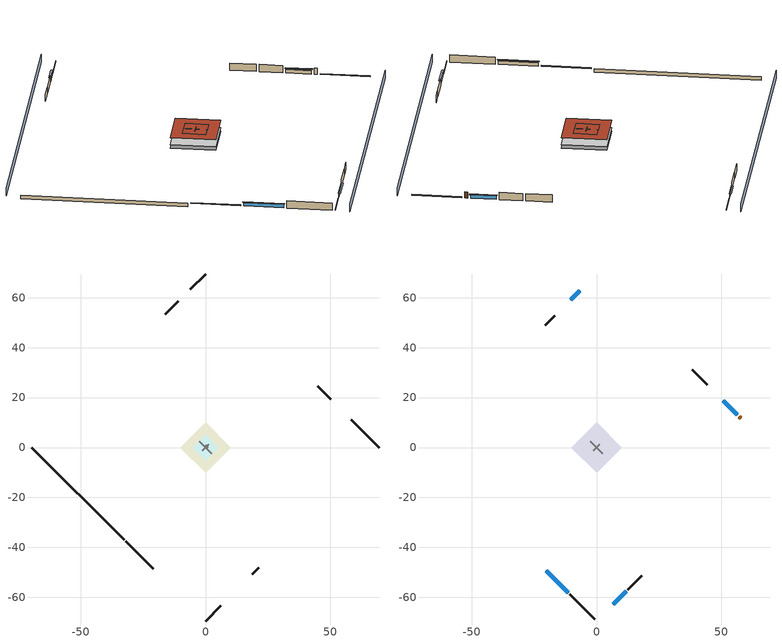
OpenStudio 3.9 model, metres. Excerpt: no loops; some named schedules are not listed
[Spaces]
garage 1
 floor foundation (Slab1 construction): -5.17,0 0,5.17 5.17,0 0,-5.17 z0
 wall outside (Wall1 construction): -10.96,58.56 -16.13,53.39 z0.3:2.74
 wall outside (Wall2 construction): 50.17,19.35 45,24.52 z0.3:2.74
 wall outside (Wall9 construction): 18.74,-50.78 21.33,-48.19 z0.3:2.74
 wall to conditioned space 1 (Wall5 construction Reversed): -2.59,2.59 2.59,-2.59 z0.3:2.74
 wall to conditioned space 1 (Wall6 construction Reversed): -1.29,-1.29 1.29,1.29 z0.3:2.74
 roof outside (Roof1 construction): 0,5.17 -5.17,0 0,-5.17 5.17,0 z2.74
crawlspace - vented 1
 floor foundation (Slab2 construction): -10.06,0 0,10.06 10.06,0 0,-10.06 z-0.91
 wall outside (RimJoist1 construction): -31.94,-37.58 -20.86,-48.65 z0.3:0.61
 wall outside (RimJoist2 construction): 0,69.52 -6.14,63.37 z0.3:0.61
 wall outside (RimJoist3 construction): 69.52,0 58.44,11.08 z0.3:0.61
 wall outside (RimJoist4 construction): 0,-69.52 6.14,-63.37 z0.3:0.61
 wall foundation (FoundationWall1 construction): -69.52,0 -32.6,-36.92 z-0.91:0.3
central ac and furnace airloop ret air space
 floor adiabatic (AdiabaticConst): 0,0 0,1 1,1 1,0 z0
 wall adiabatic (AdiabaticConst): 0,1 0,0 1,0 1,1 0,1 z0:1
 ceiling adiabatic (AdiabaticConst): 1,0 1,1 0,1 0,0 z1
conditioned space 1
 floor to crawlspace - vented 1 (Floor1 construction): -10.06,0 0,10.06 10.06,0 0,-10.06 z0.3
 wall outside (Wall3 construction): -10.71,-58.81 -0.66,-68.86 z0.3:2.74
 wall outside (Wall4 construction): -16.79,52.73 -20.56,48.96 z0.3:2.74
 wall outside (Wall7 construction): 44.34,25.18 38.44,31.07 z0.3:2.74
 wall outside (Wall8 construction): 12.5,-57.02 18.08,-51.43 z0.3:2.74
 wall outside (AdiabaticWallConstruction): -20.2,-49.31 -11.37,-58.15 / 56.48,13.04 50.82,18.69 z0.3:1.49; -6.8,62.72 -10.3,59.22 z0.3:1.43; 6.8,-62.72 11.84,-57.67 z0.3:1.46
 wall outside (AdiabaticWallConstruction 1): 57.78,11.73 57.13,12.38 z0.3:2.34
 window (WindowConstruction): -20.2,-49.31 -11.37,-58.15 z0.3:1.49
 window (WindowConstruction 1): -6.8,62.72 -10.3,59.22 z0.3:1.43
 window (WindowConstruction 2): 56.48,13.04 50.82,18.69 z0.3:1.49
 window (WindowConstruction 3): 6.8,-62.72 11.84,-57.67 z0.3:1.46
 door (Door): 57.78,11.73 57.14,12.38 z0.3:2.34
 roof outside (Roof2 construction): 0,10.06 -10.06,0 0,-10.06 10.06,0 z2.74
shading: 3.23,-72.75 72.75,-3.23 / -3.23,72.75 -72.75,3.23 z0:2.74; -11.15,-58.36 -20.42,-49.1 -20.85,-49.53 -11.58,-58.79 z1.8; -10.52,59 -6.58,62.93 -7.01,63.36 -10.95,59.43 z1.74; 50.61,18.91 56.69,12.82 57.12,13.25 51.04,19.34 z1.8; 12.06,-57.46 6.58,-62.93 7.01,-63.36 12.49,-57.89 z1.77
[Site]
Portland Intl Arpt_OR: Latitude {deg}=45.59; Longitude {deg}=-122.6; Time Zone {hr}=-8; Elevation {m}=33; Terrain=Suburbs; Keep Site Location Information=Yes
[Site:GroundTemperature:Shallow]
10.2558, 8.96328, 8.85977, 9.47314, 11.9355, 14.3863, 16.5111, 17.8571, 17.9714, 16.8767, 14.8061, 12.4304
[Site:WaterMainsTemperature]
Calculation Method=Schedule; Temperature Schedule=mains temperature schedule
[Building]
Building 1
[Material] Roughness=Rough
Name | Thickness {m} | Conductivity {W/m-K} | Density {kg/m3} | Specific Heat {J/kg-K} | Thermal Absorptance | Solar Absorptance | Visible Absorptance
asphalt or fiberglass shingles | 0.00635 | 0.162714 | 1121.4 | 1465.45 | 0.9 | 0.85 | 0.85
roof rigid ins | 0.00254769 | 0.029427 | 32.04 | 1214.23 | 0.9 | 0.7 | 0.7
osb sheathing 0.5 in. | 0.0127 | 0.115458 | 512.64 | 1214.23 | 0.9 | 0.6 | 0.6
roof rigid ins 1 | 0.103632 | 0.029427 | 32.04 | 1214.23 | 0.9 | 0.7 | 0.7
osb sheathing 0.75 in. | 0.01905 | 0.115458 | 512.64 | 1214.23 | 0.9 | 0.7 | 0.7
roof stud and cavity | 0.2032 | 0.161866 | 78.34581 | 1123.46 | 0.9 | 0.7 | 0.7
gypsum board | 0.0127 | 0.160291 | 801 | 837.4 | 0.9 | 0.6 | 0.6
wood siding | 0.0254 | 0.102417 | 544.68 | 1172.36 | 0.9 | 0.85 | 0.85
osb sheathing 0.5 in. 1 | 0.0127 | 0.115458 | 512.64 | 1214.23 | 0.9 | 0.7 | 0.7
wall stud and cavity | 0.1397 | 0.727959 | 139.0536 | 1170.24 | 0.9 | 0.6 | 0.6
wall stud and cavity 1 | 0.1397 | 0.550994 | 139.0536 | 1170.24 | 0.9 | 0.7 | 0.7
osb sheathing 0.5 in. 2; osb sheathing 0.5 in. 3 | 0.0127 | 0.115458 | 512.64 | 1214.23
wall stud and cavity 2 | 0.1397 | 0.335416 | 139.0536 | 1170.24 | 0.9 | 0.7 | 0.7
rim joist stud and cavity | 0.0508 | 0.178688 | 50.32683 | 1063.81 | 0.9 | 0.6 | 0.6
floor stud and cavity | 0.1397 | 0.923637 | 92.3553 | 1139.71 | 0.9 | 0.7 | 0.7
floor covering | 0.0127 | 0.0433444 | 54.468 | 1339.84 | 0.9 | 0.6 | 0.6
concrete 4.0 in. | 0.1016 | 1.803125 | 2242.8 | 837.4 | 0.9 | 0.7 | 0.7
concrete 8.0 in. | 0.2032 | 1.803125 | 2242.8 | 837.4 | 0.9 | 0.7 | 0.7
soil 0.5 in. | 0.0127 | 1.9041 | 1842.3 | 418.7 | 0.9 | 0.7 | 0.7
wood siding 1; wood siding 2 | 0.0254 | 0.102417 | 544.68 | 1172.36
wall rigid ins | 0.512978 | 0.029427 | 32.04 | 1214.23 | 0.9 | 0.7 | 0.7
wall stud and cavity 3 | 0.0889 | 0.380278 | 52.3479 | 1209.89 | 0.9 | 0.7 | 0.7
door material | 0.04445 | 0.0612267 | 512.64 | 1214.23 | 0.9 | 0.7 | 0.7
wall stud and cavity 4 | 0.0889 | 0.391764 | 83.0341 | 1211.67 | 0.9 | 0.7 | 0.7
furniture material conditioned space 1; furniture material garage 1 | 0.1524 | 0.115458 | 640.8 | 1214.23 | 0.9 | 0.6 | 0.6
[Construction]
Roof1 construction: asphalt or fiberglass shingles, roof rigid ins, osb sheathing 0.5 in.
Roof2 construction: asphalt or fiberglass shingles, roof rigid ins 1, osb sheathing 0.75 in., roof stud and cavity, gypsum board
Wall1 construction; Wall2 construction: wood siding, osb sheathing 0.5 in. 1, wall stud and cavity
Wall3 construction; Wall4 construction: wood siding, osb sheathing 0.5 in. 1, wall stud and cavity 1, gypsum board
Wall5 construction Reversed: gypsum board, wall stud and cavity 2, osb sheathing 0.5 in. 2
Wall6 construction Reversed: gypsum board, wall stud and cavity 2, osb sheathing 0.5 in. 3
Wall7 construction; Wall8 construction: wood siding, osb sheathing 0.5 in. 3, wall stud and cavity 1, gypsum board
Wall9 construction: wood siding, osb sheathing 0.5 in. 3, wall stud and cavity
RimJoist1 construction; RimJoist2 construction; RimJoist3 construction; RimJoist4 construction: wood siding, rim joist stud and cavity
Floor1 construction: floor stud and cavity, osb sheathing 0.75 in., floor covering
Slab1 construction: concrete 4.0 in.
FoundationWall1 construction: concrete 8.0 in.
Slab2 construction: soil 0.5 in.
WindowConstruction; WindowConstruction 1; WindowConstruction 2; WindowConstruction 3: WindowMaterial
AdiabaticWallConstruction: wood siding 1, wall rigid ins, wall stud and cavity 3, gypsum board
Door: door material
AdiabaticWallConstruction 1: wood siding 2, wall rigid ins, wall stud and cavity 3, gypsum board
PartitionWallConstruction: gypsum board, wall stud and cavity 4, gypsum board
furniture construction conditioned space 1: furniture material conditioned space 1
furniture construction garage 1: furniture material garage 1
AdiabaticConst: Adiabatic
[WindowMaterial:SimpleGlazingSystem]
WindowMaterial: U-Factor {W/m2-K}=4.76952; Solar Heat Gain Coefficient=0.63
[Material:NoMass]
Adiabatic: Roughness=Rough; Thermal Resistance {m2-K/W}=176.1
[ThermalZone] Multiplier=1; Use Ideal Air Loads=No
Name | Volume {m3} | Thermostat
conditioned space | 493.619 | conditioned space temperature setpoint
garage | 130.484
crawlspace - vented | 246.81
central ac and furnace airloop ret air zone | 1
[Sizing:Zone] Zone Cooling Design Supply Air Temperature Input Method=SupplyAirTemperature; Zone Cooling Design Supply Air Temperature {C}=14; Zone Cooling Design Supply Air Temperature Difference {deltaC}=11.11; Zone Heating Design Supply Air Temperature Input Method=SupplyAirTemperature; Zone Heating Design Supply Air Temperature {C}=40; Zone Heating Design Supply Air Temperature Difference {deltaC}=11.11; Zone Cooling Design Supply Air Humidity Ratio {kg-H2O/kg-air}=0.0085; Zone Heating Design Supply Air Humidity Ratio {kg-H2O/kg-air}=0.008; Cooling Design Air Flow Method=DesignDay; Heating Design Air Flow Method=DesignDay; Account for Dedicated Outdoor Air System=No; Dedicated Outdoor Air System Control Strategy=NeutralSupplyAir; Dedicated Outdoor Air Low Setpoint Temperature for Design {C}=autosize; Dedicated Outdoor Air High Setpoint Temperature for Design {C}=autosize; Zone Load Sizing Method=Sensible Load Only No Latent Load; Zone Latent Cooling Design Supply Air Humidity Ratio Input Method=HumidityRatioDifference; Zone Cooling Design Supply Air Humidity Ratio Difference {kgWater/kgDryAir}=0.005; Zone Latent Heating Design Supply Air Humidity Ratio Input Method=HumidityRatioDifference; Zone Humidification Design Supply Air Humidity Ratio Difference {kgWater/kgDryAir}=0.005; Sizing Option=Coincident
garage; crawlspace - vented; central ac and furnace airloop ret air zone
[Space]
Name | Thermal Zone | Volume {m3}
conditioned space 1 | conditioned space | 493.619
garage 1 | garage | 130.484
crawlspace - vented 1 | crawlspace - vented | 246.81
central ac and furnace airloop ret air space | central ac and furnace airloop ret air zone
[ThermostatSetpoint:DualSetpoint]
conditioned space temperature setpoint: Heating Setpoint Temperature Schedule=heating setpoint; Cooling Setpoint Temperature Schedule=cooling setpoint; Temperature Difference Between Cutout And Setpoint {deltaC}=0
[Foundation:Kiva] Wall Depth Below Slab {m}=0.2032
Name | Initial Indoor Air Temperature {C} | Wall Height Above Grade {m}
Foundation Kiva 1 | 13.4258 | 0.1016
Foundation Kiva 2 | 8.69436 | 0.3048
[Foundation:Kiva:Settings]
Soil Conductivity {W/m-K}=1.9041; Soil Density {kg/m3}=1842.3; Soil Specific Heat {J/kg-K}=418.7; Ground Solar Absorptivity=0.9; Ground Thermal Absorptivity=0.9; Ground Surface Roughness {m}=0.03; Far-Field Width {m}=40; Deep-Ground Boundary Condition=ZeroFlux; Deep-Ground Depth {m}=40; Minimum Cell Dimension {m}=0.2; Maximum Cell Growth Coefficient=3; Simulation Timestep=Timestep
[SurfaceProperty:ExposedFoundationPerimeter] Exposed Perimeter Calculation Method=TotalExposedPerimeter
Name | Total Exposed Perimeter {m}
Slab1 | 18.288
Slab2 | 52.21224
[SurfaceProperty:IncidentSolarMultiplier] Incident Solar Multiplier=1; Incident Solar Multiplier Schedule=trans schedule winter=0.85 summer=0.7
Window1; Window2; Window3; Window4
[InternalMass:Definition] Design Level Calculation Method=SurfaceArea
Name | Construction | Surface Area {m2}
partition wall mass | PartitionWallConstruction | 202.436
furniture mass conditioned space 1 | furniture construction conditioned space 1 | 80.97429
furniture mass garage 1 | furniture construction garage 1 | 5.35122
[InternalMass] Multiplier=1
Name | Internal Mass Definition | Space or SpaceType
partition wall mass | partition wall mass | conditioned space 1
furniture mass conditioned space 1 | furniture mass conditioned space 1 | conditioned space 1
furniture mass garage 1 | furniture mass garage 1 | garage 1
[Fan:SystemModel]
central ac and furnace supply fan: Availability Schedule=Always On Discrete; Design Maximum Air Flow Rate {m3/s}=0.892925; Speed Control Method=Discrete; Electric Power Minimum Flow Rate Fraction=0.2; Design Pressure Rise {Pa}=500; Motor Efficiency=1; Motor In Air Stream Fraction=1; Design Electric Power Consumption {W}=autosize; Design Power Sizing Method=PowerPerFlow; Electric Power Per Unit Flow Rate {W/(m3/s)}=1059.44; Electric Power Per Unit Flow Rate Per Unit Pressure {W-s/m3-Pa}=1.66667; Fan Total Efficiency=0.7; Motor Loss Radiative Fraction=0; Speed Flow Fraction 1=0.89165; Speed Electric Power Fraction 1=0.70889; Speed Flow Fraction 2=1; Speed Electric Power Fraction 2=1
[EnergyManagementSystem:Sensor]
Name | Output Variable or Output Meter Index Key | Output Variable or Output Meter
central_ac_and_furnace_supply_fan_s; central_ac_and_furnace_supply_fan_s_1 | central ac and furnace supply fan | Fan Electricity Energy
water_heater_amb_temp | garage | Zone Mean Air Temperature
water_heater_amb_rh | garage | Zone Air Relative Humidity
water_heater_T_set | water heater setpoint | Schedule Value
out_pb_s |  | Site Outdoor Air Barometric Pressure
out_wt_s |  | Site Outdoor Air Humidity Ratio
site_vw_s |  | Site Wind Speed
cool_season | cooling season schedule | Schedule Value
central_ac_and_furnace_airloop_Fan_RTF_s | central ac and furnace supply fan | Fan Runtime Fraction Speed 1
central_ac_and_furnace_airloop_Fan_RTF_s_1 | central ac and furnace supply fan | Fan Runtime Fraction Speed 2
central_ac_and_furnace_airloop_AH_MFR_s | Node 6 | System Node Mass Flow Rate
central_ac_and_furnace_airloop_AH_VFR_s | Node 6 | System Node Current Density Volume Flow Rate
central_ac_and_furnace_airloop_AH_Tout_s | Node 6 | System Node Temperature
central_ac_and_furnace_airloop_AH_Wout_s | Node 6 | System Node Humidity Ratio
central_ac_and_furnace_airloop_RA_T_s | Node 9 | System Node Temperature
central_ac_and_furnace_airloop_Ra_W_s | Node 9 | System Node Humidity Ratio
central_ac_and_furnace_airloop_0_DZ_T_s | crawlspace - vented | Zone Air Temperature
central_ac_and_furnace_airloop_0_DZ_W_s | crawlspace - vented | Zone Mean Air Humidity Ratio
natural_vent_s | natural vent schedule | Schedule Value
htg_sp_s | heating setpoint | Schedule Value
clg_sp_s | cooling setpoint | Schedule Value
mech_vent_range_fan_0_sch_s | mech vent range fan 0 schedule | Schedule Value
mech_vent_bath_fan_0_sch_s | mech vent bath fan 0 schedule | Schedule Value
clothes_dryer_exhaust_0_sch_s | clothes_dryer | Schedule Value
htg_load_cond |  | Heating:EnergyTransfer:Zone:CONDITIONED SPACE
clg_load_cond |  | Cooling:EnergyTransfer:Zone:CONDITIONED SPACE
htg_load_duct |  | Heating:EnergyTransfer:Zone:CENTRAL AC AND FURNACE AIRLOOP RET AIR ZONE
clg_load_duct |  | Cooling:EnergyTransfer:Zone:CENTRAL AC AND FURNACE AIRLOOP RET AIR ZONE
s_conv | Floor1 | Surface Inside Face Convection Heat Gain Energy
s_ig | Floor1 | Surface Inside Face Internal Gains Radiation Heat Gain Energy
s_sol | Floor1 | Surface Inside Face Solar Radiation Heat Gain Energy
s_lgt | Floor1 | Surface Inside Face Lights Radiation Heat Gain Energy
s_surf | Floor1 | Surface Inside Face Net Surface Thermal Radiation Heat Gain Energy
s_conv_1 | Roof2 | Surface Inside Face Convection Heat Gain Energy
s_ig_1 | Roof2 | Surface Inside Face Internal Gains Radiation Heat Gain Energy
s_sol_1 | Roof2 | Surface Inside Face Solar Radiation Heat Gain Energy
s_lgt_1 | Roof2 | Surface Inside Face Lights Radiation Heat Gain Energy
s_surf_1 | Roof2 | Surface Inside Face Net Surface Thermal Radiation Heat Gain Energy
ss_sol | Door1 | Surface Inside Face Solar Radiation Heat Gain Energy
ss_lgt | Door1 | Surface Inside Face Lights Radiation Heat Gain Energy
ss_conv | Door1 | Surface Inside Face Convection Heat Gain Energy
ss_ig | Door1 | Surface Inside Face Internal Gains Radiation Heat Gain Energy
ss_surf | Door1 | Surface Inside Face Net Surface Thermal Radiation Heat Gain Energy
ss_conv_1 | Window1 | Surface Inside Face Convection Heat Gain Energy
ss_ig_1 | Window1 | Surface Inside Face Internal Gains Radiation Heat Gain Energy
ss_surf_1 | Window1 | Surface Inside Face Net Surface Thermal Radiation Heat Gain Energy
ss_trans_in | Window1 | Surface Window Transmitted Solar Radiation Rate
ss_back_out | Window1 | Surface Window Shortwave from Zone Back Out Window Heat Transfer Rate
ss_trans_out | Window1 | Surface Inside Face Initial Transmitted Diffuse Transmitted Out Window Solar Radiation Rate
ss_conv_2 | Window2 | Surface Inside Face Convection Heat Gain Energy
ss_ig_2 | Window2 | Surface Inside Face Internal Gains Radiation Heat Gain Energy
ss_surf_2 | Window2 | Surface Inside Face Net Surface Thermal Radiation Heat Gain Energy
ss_trans_in_1 | Window2 | Surface Window Transmitted Solar Radiation Rate
ss_back_out_1 | Window2 | Surface Window Shortwave from Zone Back Out Window Heat Transfer Rate
ss_trans_out_1 | Window2 | Surface Inside Face Initial Transmitted Diffuse Transmitted Out Window Solar Radiation Rate
ss_conv_3 | Window3 | Surface Inside Face Convection Heat Gain Energy
ss_ig_3 | Window3 | Surface Inside Face Internal Gains Radiation Heat Gain Energy
ss_surf_3 | Window3 | Surface Inside Face Net Surface Thermal Radiation Heat Gain Energy
ss_trans_in_2 | Window3 | Surface Window Transmitted Solar Radiation Rate
ss_back_out_2 | Window3 | Surface Window Shortwave from Zone Back Out Window Heat Transfer Rate
ss_trans_out_2 | Window3 | Surface Inside Face Initial Transmitted Diffuse Transmitted Out Window Solar Radiation Rate
ss_conv_4 | Window4 | Surface Inside Face Convection Heat Gain Energy
ss_ig_4 | Window4 | Surface Inside Face Internal Gains Radiation Heat Gain Energy
ss_surf_4 | Window4 | Surface Inside Face Net Surface Thermal Radiation Heat Gain Energy
ss_trans_in_3 | Window4 | Surface Window Transmitted Solar Radiation Rate
ss_back_out_3 | Window4 | Surface Window Shortwave from Zone Back Out Window Heat Transfer Rate
ss_trans_out_3 | Window4 | Surface Inside Face Initial Transmitted Diffuse Transmitted Out Window Solar Radiation Rate
s_conv_2 | Wall3 | Surface Inside Face Convection Heat Gain Energy
s_ig_2 | Wall3 | Surface Inside Face Internal Gains Radiation Heat Gain Energy
s_sol_2 | Wall3 | Surface Inside Face Solar Radiation Heat Gain Energy
s_lgt_2 | Wall3 | Surface Inside Face Lights Radiation Heat Gain Energy
s_surf_2 | Wall3 | Surface Inside Face Net Surface Thermal Radiation Heat Gain Energy
s_conv_3 | Wall4 | Surface Inside Face Convection Heat Gain Energy
s_ig_3 | Wall4 | Surface Inside Face Internal Gains Radiation Heat Gain Energy
s_sol_3 | Wall4 | Surface Inside Face Solar Radiation Heat Gain Energy
s_lgt_3 | Wall4 | Surface Inside Face Lights Radiation Heat Gain Energy
s_surf_3 | Wall4 | Surface Inside Face Net Surface Thermal Radiation Heat Gain Energy
s_conv_4 | Wall5 | Surface Inside Face Convection Heat Gain Energy
s_ig_4 | Wall5 | Surface Inside Face Internal Gains Radiation Heat Gain Energy
s_sol_4 | Wall5 | Surface Inside Face Solar Radiation Heat Gain Energy
s_lgt_4 | Wall5 | Surface Inside Face Lights Radiation Heat Gain Energy
s_surf_4 | Wall5 | Surface Inside Face Net Surface Thermal Radiation Heat Gain Energy
s_conv_5 | Wall6 | Surface Inside Face Convection Heat Gain Energy
s_ig_5 | Wall6 | Surface Inside Face Internal Gains Radiation Heat Gain Energy
s_sol_5 | Wall6 | Surface Inside Face Solar Radiation Heat Gain Energy
[ElectricEquipment:Definition] Design Level Calculation Method=EquipmentLevel
Name | Design Level {W} | Fraction Latent | Fraction Radiant | Fraction Lost
ceiling fan | 17.2206 | 0 | 0.558 | 0
clothes washer | 751.211 | 0.03 | 0.162 | 0.7
clothes dryer | 13135.7 | 0.015 | 0.081 | 0.85
fridge | 45.9075 | 0 | 0.6 | 0
cooking range | 420.146 | 0.16 | 0.384 | 0.2
misc tv | 735.001 | 0 | 0.6 | 0
misc plug loads | 615.757 | 0.021 | 0.558 | 0.049
whole house fan; mech vent house fan | 0 | 0 | 0 | 1
mech vent house fan cfis | 0 | 0 | 0 | 0
mech vent range fan 0; mech vent bath fan 0 | 30 | 0 | 0 | 1
[ElectricEquipment] Space or SpaceType=conditioned space 1
Name | Electric Equipment Definition | Schedule
ceiling fan | ceiling fan | ceiling_fan
clothes washer | clothes washer | clothes_washer
clothes dryer | clothes dryer | clothes_dryer
fridge | fridge | fridge schedule
cooking range | cooking range | cooking_range
misc tv | misc tv | plug_loads_tv
misc plug loads | misc plug loads | plug_loads_other
whole house fan | whole house fan | Always On Discrete
mech vent house fan | mech vent house fan | mech vent house fan schedule
mech vent house fan cfis | mech vent house fan cfis | mech vent house fan cfis schedule
mech vent range fan 0 | mech vent range fan 0 | mech vent range fan 0 schedule
mech vent bath fan 0 | mech vent bath fan 0 | mech vent bath fan 0 schedule
[OtherEquipment:Definition] Design Level Calculation Method=EquipmentLevel
Name | Design Level {W} | Fraction Latent | Fraction Radiant | Fraction Lost
water heater sens; central ac and furnace airloop_0 SupSensLkToCond; central ac and furnace airloop_0 SupCondToLv; central ac and furnace airloop_0 RetCondToRP; central ac and furnace airloop_0 RetSensLkToRP; central ac and furnace airloop_0 SupCondToDZ; central ac and furnace airloop_0 RetCondToDZ; central ac and furnace airloop_0 SupSensLkToDZ; mech vent house fan sensible load | 0 | 0 | 0 | 0
water heater lat; central ac and furnace airloop_0 SupLatLkToCond; central ac and furnace airloop_0 RetLatLkToRP; central ac and furnace airloop_0 SupLatLkToDZ; mech vent house fan latent load | 0 | 1 | 0 | 0
water heater energy adjustment1 | 0.01 | 0 | 0 | 1
clothes dryer 2 | 0 | 0.015 | 0.081 | 0.85
cooking range 2 | 12313.3 | 0.16 | 0.384 | 0.2
general water use sensible | -25.2881 | 0 | 0.6 | 0
general water use latent | 25.6591 | 1 | 0 | 0
[OtherEquipment]
Name | Other Equipment Definition | Space or SpaceType | Schedule | Fuel Type
water heater sens | water heater sens | garage 1 | Always On Discrete
water heater lat | water heater lat | garage 1 | Always On Discrete
water heater energy adjustment1 | water heater energy adjustment1 | garage 1 | Always On Discrete | Electricity
clothes dryer 1 | clothes dryer 2 | conditioned space 1 | clothes_dryer | Electricity
cooking range 1 | cooking range 2 | conditioned space 1 | cooking_range | NaturalGas
general water use sensible | general water use sensible | conditioned space 1 | general water use schedule
general water use latent | general water use latent | conditioned space 1 | general water use schedule
central ac and furnace airloop_0 SupSensLkToCond | central ac and furnace airloop_0 SupSensLkToCond | conditioned space 1 | Always On Discrete
central ac and furnace airloop_0 SupLatLkToCond | central ac and furnace airloop_0 SupLatLkToCond | conditioned space 1 | Always On Discrete
central ac and furnace airloop_0 SupCondToLv | central ac and furnace airloop_0 SupCondToLv | conditioned space 1 | Always On Discrete
central ac and furnace airloop_0 RetCondToRP | central ac and furnace airloop_0 RetCondToRP | central ac and furnace airloop ret air space | Always On Discrete
central ac and furnace airloop_0 RetSensLkToRP | central ac and furnace airloop_0 RetSensLkToRP | central ac and furnace airloop ret air space | Always On Discrete
central ac and furnace airloop_0 RetLatLkToRP | central ac and furnace airloop_0 RetLatLkToRP | central ac and furnace airloop ret air space | Always On Discrete
central ac and furnace airloop_0 SupCondToDZ | central ac and furnace airloop_0 SupCondToDZ | crawlspace - vented 1 | Always On Discrete
central ac and furnace airloop_0 RetCondToDZ | central ac and furnace airloop_0 RetCondToDZ | crawlspace - vented 1 | Always On Discrete
central ac and furnace airloop_0 SupSensLkToDZ | central ac and furnace airloop_0 SupSensLkToDZ | crawlspace - vented 1 | Always On Discrete
central ac and furnace airloop_0 SupLatLkToDZ | central ac and furnace airloop_0 SupLatLkToDZ | crawlspace - vented 1 | Always On Discrete
mech vent house fan sensible load | mech vent house fan sensible load | conditioned space 1 | Always On Discrete
mech vent house fan latent load | mech vent house fan latent load | conditioned space 1 | Always On Discrete
[WaterUse:Equipment:Definition]
clothes washer: Peak Flow Rate {m3/s}=2.52612e-05
[Lights:Definition] Design Level Calculation Method=LightingLevel; Fraction Radiant=0.6; Fraction Visible=0.2; Return Air Fraction=0
Name | Lighting Level {W}
interior lighting | 310.805
garage lighting | 8.98877
[Lights] Fraction Replaceable=1
Name | Lights Definition | Space or SpaceType | Schedule
interior lighting | interior lighting | conditioned space 1 | lighting_interior
garage lighting | garage lighting | garage 1 | lighting_garage
[Exterior:Lights:Definition]
exterior lighting: Design Level {W}=8.01452
[Exterior:Lights]
exterior lighting: Exterior Lights Definition=exterior lighting; Schedule=exterior lighting schedule
[People:Definition]
occupants: Number of People Calculation Method=People; Number of People {people}=1; Fraction Radiant=0.314171; Sensible Heat Fraction=0.56303; Carbon Dioxide Generation Rate {m3/s-W}=0; Enable ASHRAE 55 Comfort Warnings=No; Mean Radiant Temperature Calculation Type=EnclosureAveraged
[People]
occupants: People Definition=occupants; Space or SpaceType=conditioned space 1; Number of People Schedule=occupants; Activity Level Schedule=occupants activity schedule; Multiplier=1
[ZoneMixing] Schedule=Always On Continuous; Design Flow Rate Calculation Method=Flow/Zone; Design Flow Rate {m3/s}=0
Name | Zone or Space | Source Zone or Space
central ac and furnace airloop_0 ZoneMixDZToCond mix | conditioned space | crawlspace - vented
central ac and furnace airloop_0 ZoneMixCondToDZ mix | crawlspace - vented | conditioned space
[SpaceInfiltration:DesignFlowRate] Schedule=Always On Discrete
Name | Space or SpaceType | Design Flow Rate Calculation Method | Design Flow Rate {m3/s} | Air Changes per Hour {1/hr} | Constant Term Coefficient | Temperature Term Coefficient | Velocity Term Coefficient | Velocity Squared Term Coefficient
natural vent flow; whole house fan flow; infil flow | conditioned space 1 | Flow/Space | 0
infil crawlspace - vented 1 | crawlspace - vented 1 | AirChanges/Hour |  | 2.6013 | 1 | 0 | 0 | 0
crawlspace_vented 1 duct leakage imbalance infil flow | crawlspace - vented 1 | Flow/Space | 0
[SpaceInfiltration:EffectiveLeakageArea]
infil garage 1: Space or SpaceType=garage 1; Schedule=Always On Discrete; Effective Air Leakage Area {cm2}=679.592; Stack Coefficient=0.000129147; Wind Coefficient=4.64657e-05
